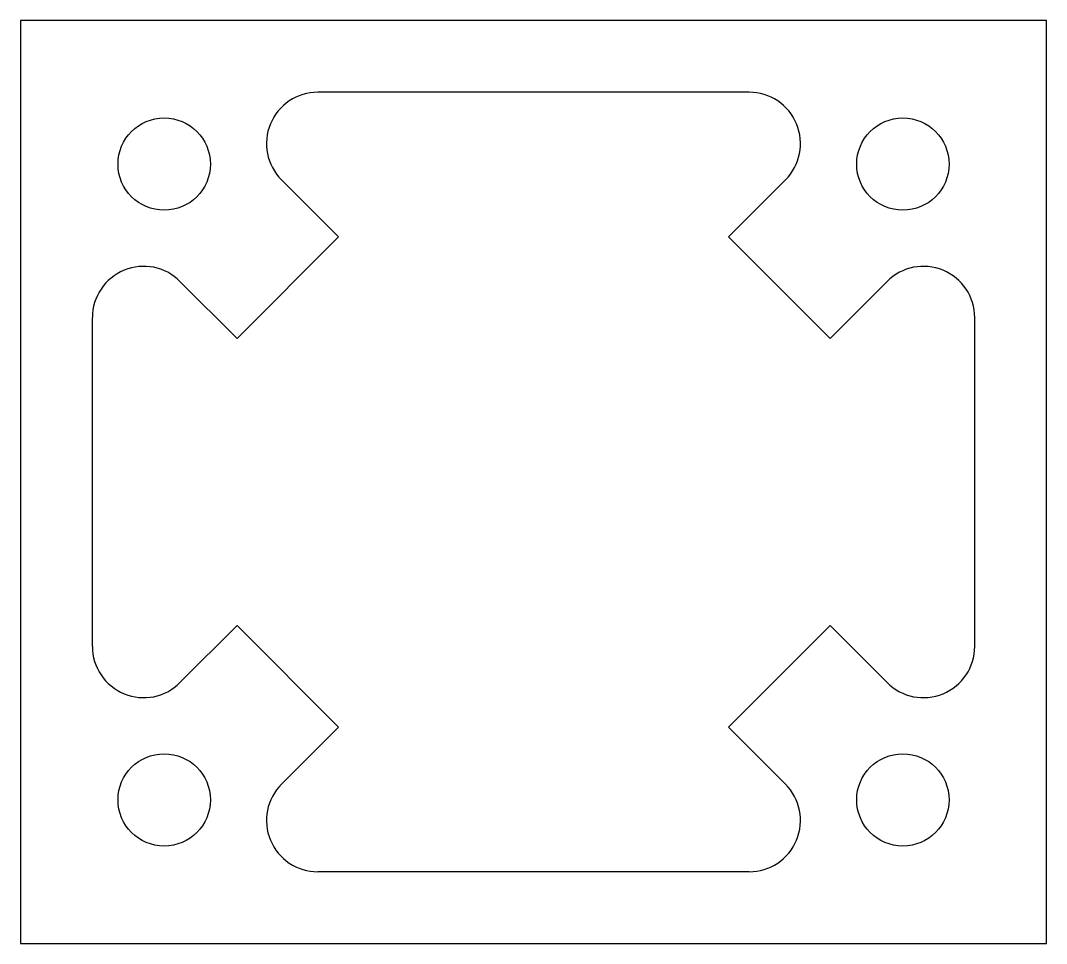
# Model space of a CAD drawing. Header units: millimetres. Extents: x 814 to 914, y 1514 to 1604.
import ezdxf

# ---------------------------------------------------------------- set-up
doc = ezdxf.new("R2010")
doc.units = ezdxf.units.MM

msp = doc.modelspace()

# ---------------------------------------------------------------- linework, layer by layer
for p, q in [((813.65, 1604.05), (813.65, 1514.05)), ((913.65, 1604.05), (813.65, 1604.05)), ((913.65, 1514.05), (913.65, 1604.05)), ((913.65, 1604.05), (913.65, 1604.05)), ((884.67, 1597.05), (842.62, 1597.05)), ((844.65, 1582.95), (839.08, 1588.51)), ((882.65, 1582.95), (888.21, 1588.51)), ((844.65, 1582.95), (834.75, 1573.05)), ((882.65, 1582.95), (892.55, 1573.05)), ((834.75, 1573.05), (829.18, 1578.61)), ((892.55, 1573.05), (898.11, 1578.61)), ((820.65, 1543.02), (820.65, 1575.08)), ((906.65, 1543.02), (906.65, 1575.08)), ((834.75, 1545.05), (829.18, 1539.49)), ((844.65, 1535.15), (834.75, 1545.05)), ((882.65, 1535.15), (892.55, 1545.05)), ((892.55, 1545.05), (898.11, 1539.49)), ((844.65, 1535.15), (839.08, 1529.59)), ((882.65, 1535.15), (888.21, 1529.59)), ((884.67, 1521.05), (842.62, 1521.05)), ((813.65, 1514.05), (913.65, 1514.05))]:
    msp.add_line(p, q)
for centre in [(827.65, 1590.05), (899.65, 1590.05), (827.65, 1528.05), (899.65, 1528.05)]:
    msp.add_circle(centre, 4.5)
for centre, start, end in [((842.62, 1592.05), 90, 225), ((884.67, 1592.05), 315, 90), ((825.65, 1575.08), 45, 180), ((901.65, 1575.08), 0, 135), ((825.65, 1543.02), 180, 315), ((901.65, 1543.02), 225, 0), ((842.62, 1526.05), 135, 270), ((884.67, 1526.05), 270, 45)]:
    msp.add_arc(centre, 5, start, end)

doc.saveas('drawing.dxf')
